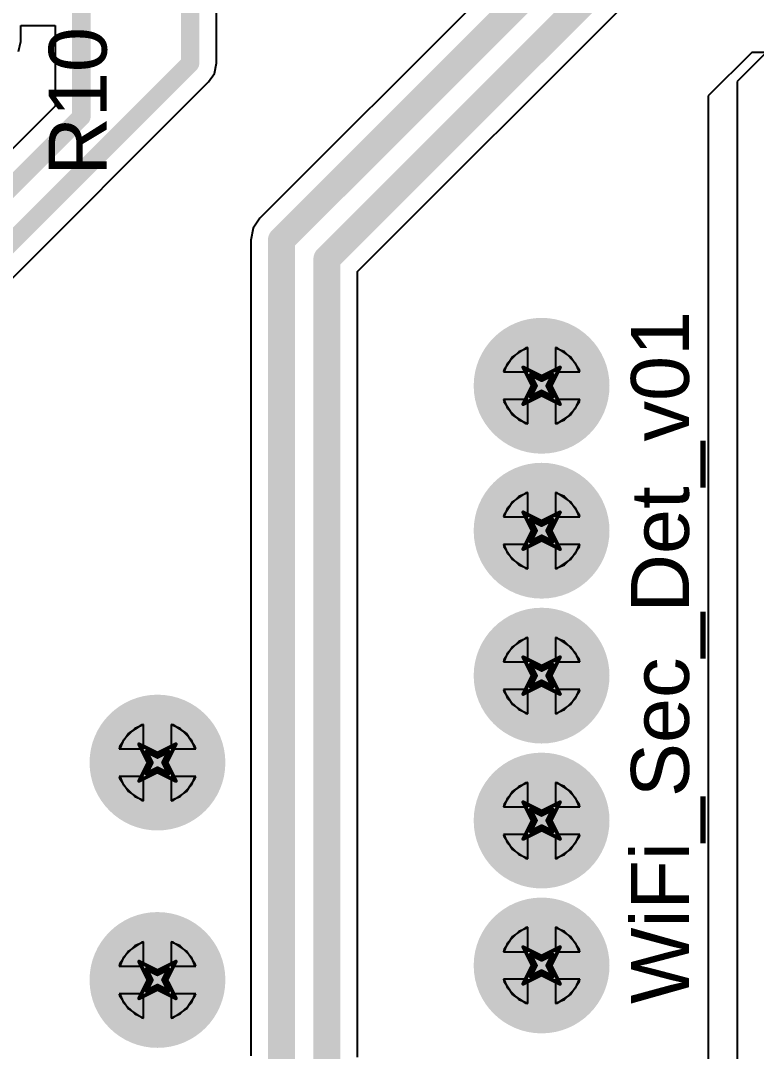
# Model space of a CAD drawing. Header units: millimetres. Extents: x -0.2 to 11.1, y -5.4 to 4.7.
# Drawn here: x 1.914 to 2.314, y 0.54 to 1.1 of the extents above; entities that cross this region are included whole.
import ezdxf

# ---------------------------------------------------------------- set-up
doc = ezdxf.new("R2010")
doc.units = ezdxf.units.MM
doc.header["$MEASUREMENT"] = 0
for name, color, linetype in [('BottomLayer', 5, 'Continuous'), ('DrillDrawing', 1, 'Continuous'), ('InternalPlane1', 76, 'Continuous'), ('InternalPlane2', 16, 'Continuous'), ('TopLayer', 1, 'Continuous'), ('TopOverlay', 2, 'Continuous'), ('ViaHoleLayer', 16, 'Continuous')]:
    doc.layers.add(name, color=color, linetype=linetype)
doc.styles.add('Arial', font='arial.ttf', dxfattribs={"height": 0.2})

msp = doc.modelspace()

# ---------------------------------------------------------------- hatches: boundary and pattern name
at = {"layer": 'BottomLayer'}
h = msp.add_hatch(color=5, dxfattribs=at)
edge = h.paths.add_edge_path()
edge.add_arc((2.19685, 0.90157), 0.01181, 0, 360)
h = msp.add_hatch(color=5, dxfattribs=at)
edge = h.paths.add_edge_path()
edge.add_arc((2.19685, 0.82283), 0.01181, 0, 360)
h = msp.add_hatch(color=5, dxfattribs=at)
edge = h.paths.add_edge_path()
edge.add_arc((2.19685, 0.74409), 0.01181, 0, 360)
h = msp.add_hatch(color=5, dxfattribs=at)
edge = h.paths.add_edge_path()
edge.add_arc((1.98819, 0.69685), 0.01181, 0, 360)
h = msp.add_hatch(color=5, dxfattribs=at)
edge = h.paths.add_edge_path()
edge.add_arc((2.19685, 0.66535), 0.01181, 0, 360)
h = msp.add_hatch(color=5, dxfattribs=at)
edge = h.paths.add_edge_path()
edge.add_arc((2.19685, 0.58661), 0.01181, 0, 360)
h = msp.add_hatch(color=5, dxfattribs=at)
edge = h.paths.add_edge_path()
edge.add_arc((1.98819, 0.57874), 0.01181, 0, 360)
at = {"layer": 'InternalPlane2'}
h = msp.add_hatch(color=16, dxfattribs=at)
edge = h.paths.add_edge_path()
edge.add_arc((2.19685, 0.90157), 0.03689, 0, 360)
h = msp.add_hatch(color=16, dxfattribs=at)
edge = h.paths.add_edge_path()
edge.add_arc((2.19685, 0.82283), 0.03689, 0, 360)
h = msp.add_hatch(color=16, dxfattribs=at)
edge = h.paths.add_edge_path()
edge.add_arc((2.19685, 0.74409), 0.03689, 0, 360)
h = msp.add_hatch(color=16, dxfattribs=at)
edge = h.paths.add_edge_path()
edge.add_arc((1.98819, 0.69685), 0.03689, 0, 360)
h = msp.add_hatch(color=16, dxfattribs=at)
edge = h.paths.add_edge_path()
edge.add_arc((2.19685, 0.66535), 0.03689, 0, 360)
h = msp.add_hatch(color=16, dxfattribs=at)
edge = h.paths.add_edge_path()
edge.add_arc((2.19685, 0.58661), 0.03689, 0, 360)
h = msp.add_hatch(color=16, dxfattribs=at)
edge = h.paths.add_edge_path()
edge.add_arc((1.98819, 0.57874), 0.03689, 0, 360)
at = {"layer": 'TopLayer'}
h = msp.add_hatch(color=1, dxfattribs=at)
edge = h.paths.add_edge_path()
edge.add_arc((2.19685, 0.90157), 0.01181, 0, 360)
h = msp.add_hatch(color=1, dxfattribs=at)
edge = h.paths.add_edge_path()
edge.add_arc((2.19685, 0.82283), 0.01181, 0, 360)
h = msp.add_hatch(color=1, dxfattribs=at)
edge = h.paths.add_edge_path()
edge.add_arc((2.19685, 0.74409), 0.01181, 0, 360)
h = msp.add_hatch(color=1, dxfattribs=at)
edge = h.paths.add_edge_path()
edge.add_arc((1.98819, 0.69685), 0.01181, 0, 360)
h = msp.add_hatch(color=1, dxfattribs=at)
edge = h.paths.add_edge_path()
edge.add_arc((2.19685, 0.66535), 0.01181, 0, 360)
h = msp.add_hatch(color=1, dxfattribs=at)
edge = h.paths.add_edge_path()
edge.add_arc((2.19685, 0.58661), 0.01181, 0, 360)
h = msp.add_hatch(color=1, dxfattribs=at)
edge = h.paths.add_edge_path()
edge.add_arc((1.98819, 0.57874), 0.01181, 0, 360)
at = {"layer": 'ViaHoleLayer'}
h = msp.add_hatch(color=16, dxfattribs=at)
edge = h.paths.add_edge_path()
edge.add_arc((2.19685, 0.90157), 0.00689, 0, 360)
h = msp.add_hatch(color=16, dxfattribs=at)
edge = h.paths.add_edge_path()
edge.add_arc((2.19685, 0.82283), 0.00689, 0, 360)
h = msp.add_hatch(color=16, dxfattribs=at)
edge = h.paths.add_edge_path()
edge.add_arc((2.19685, 0.74409), 0.00689, 0, 360)
h = msp.add_hatch(color=16, dxfattribs=at)
edge = h.paths.add_edge_path()
edge.add_arc((1.98819, 0.69685), 0.00689, 0, 360)
h = msp.add_hatch(color=16, dxfattribs=at)
edge = h.paths.add_edge_path()
edge.add_arc((2.19685, 0.66535), 0.00689, 0, 360)
h = msp.add_hatch(color=16, dxfattribs=at)
edge = h.paths.add_edge_path()
edge.add_arc((2.19685, 0.58661), 0.00689, 0, 360)
h = msp.add_hatch(color=16, dxfattribs=at)
edge = h.paths.add_edge_path()
edge.add_arc((1.98819, 0.57874), 0.00689, 0, 360)

# ---------------------------------------------------------------- linework, layer by layer
at = {"layer": 'BottomLayer'}
for p, q in [((2.32283, 1.08661), (2.30315, 1.06693)), ((2.30315, 1.06693), (2.30315, 0.08661)), ((2.18834, 0.92212), (2.18113, 0.9173)), ((2.18935, 0.92232), (2.18834, 0.92212)), ((2.18935, 0.90907), (2.18935, 0.92232)), ((2.20536, 0.92212), (2.20435, 0.92232)), ((2.20435, 0.92232), (2.20435, 0.90907)), ((2.21258, 0.9173), (2.20536, 0.92212)), ((2.18113, 0.9173), (2.1763, 0.91009)), ((2.2174, 0.91009), (2.21258, 0.9173)), ((2.1763, 0.91009), (2.1761, 0.90907)), ((2.1761, 0.90907), (2.18935, 0.90907)), ((2.20435, 0.90907), (2.2176, 0.90907)), ((2.2176, 0.90907), (2.2174, 0.91009)), ((2.18935, 0.89407), (2.1761, 0.89407)), ((2.1761, 0.89407), (2.1763, 0.89306)), ((2.1763, 0.89306), (2.18113, 0.88585)), ((2.18935, 0.88083), (2.18935, 0.89407)), ((2.2176, 0.89407), (2.20435, 0.89407)), ((2.20435, 0.89407), (2.20435, 0.88083)), ((2.21258, 0.88585), (2.2174, 0.89306)), ((2.2174, 0.89306), (2.2176, 0.89407)), ((2.18113, 0.88585), (2.18834, 0.88103)), ((2.20536, 0.88103), (2.21258, 0.88585)), ((2.18834, 0.88103), (2.18935, 0.88083)), ((2.20435, 0.88083), (2.20536, 0.88103)), ((2.18834, 0.84338), (2.18113, 0.83856)), ((2.18935, 0.84358), (2.18834, 0.84338)), ((2.18935, 0.83033), (2.18935, 0.84358)), ((2.20536, 0.84338), (2.20435, 0.84358)), ((2.20435, 0.84358), (2.20435, 0.83033)), ((2.21258, 0.83856), (2.20536, 0.84338)), ((2.18113, 0.83856), (2.1763, 0.83134)), ((2.2174, 0.83134), (2.21258, 0.83856)), ((2.1763, 0.83134), (2.1761, 0.83033)), ((2.1761, 0.83033), (2.18935, 0.83033)), ((2.20435, 0.83033), (2.2176, 0.83033)), ((2.2176, 0.83033), (2.2174, 0.83134)), ((2.18935, 0.81533), (2.1761, 0.81533)), ((2.1761, 0.81533), (2.1763, 0.81432)), ((2.1763, 0.81432), (2.18113, 0.80711)), ((2.18935, 0.80209), (2.18935, 0.81533)), ((2.2176, 0.81533), (2.20435, 0.81533)), ((2.20435, 0.81533), (2.20435, 0.80209)), ((2.21258, 0.80711), (2.2174, 0.81432)), ((2.2174, 0.81432), (2.2176, 0.81533)), ((2.18113, 0.80711), (2.18834, 0.80229)), ((2.20536, 0.80229), (2.21258, 0.80711)), ((2.18834, 0.80229), (2.18935, 0.80209)), ((2.20435, 0.80209), (2.20536, 0.80229)), ((2.18834, 0.76464), (2.18113, 0.75982)), ((2.18935, 0.76484), (2.18834, 0.76464)), ((2.18935, 0.75159), (2.18935, 0.76484)), ((2.20536, 0.76464), (2.20435, 0.76484)), ((2.20435, 0.76484), (2.20435, 0.75159)), ((2.21258, 0.75982), (2.20536, 0.76464)), ((2.18113, 0.75982), (2.1763, 0.7526)), ((2.2174, 0.7526), (2.21258, 0.75982)), ((2.1763, 0.7526), (2.1761, 0.75159)), ((2.1761, 0.75159), (2.18935, 0.75159)), ((2.20435, 0.75159), (2.2176, 0.75159)), ((2.2176, 0.75159), (2.2174, 0.7526)), ((2.18935, 0.73659), (2.1761, 0.73659)), ((2.1761, 0.73659), (2.1763, 0.73558)), ((2.1763, 0.73558), (2.18113, 0.72837)), ((2.18935, 0.72335), (2.18935, 0.73659)), ((2.2176, 0.73659), (2.20435, 0.73659)), ((2.20435, 0.73659), (2.20435, 0.72335)), ((2.21258, 0.72837), (2.2174, 0.73558)), ((2.2174, 0.73558), (2.2176, 0.73659)), ((2.18113, 0.72837), (2.18834, 0.72355)), ((2.20536, 0.72355), (2.21258, 0.72837)), ((2.18834, 0.72355), (2.18935, 0.72335)), ((2.20435, 0.72335), (2.20536, 0.72355)), ((1.97968, 0.7174), (1.97246, 0.71258)), ((1.98069, 0.7176), (1.97968, 0.7174)), ((1.98069, 0.70435), (1.98069, 0.7176)), ((1.9967, 0.7174), (1.99569, 0.7176)), ((1.99569, 0.7176), (1.99569, 0.70435)), ((2.00391, 0.71258), (1.9967, 0.7174)), ((1.97246, 0.71258), (1.96764, 0.70536)), ((2.00873, 0.70536), (2.00391, 0.71258)), ((1.96764, 0.70536), (1.96744, 0.70435)), ((1.96744, 0.70435), (1.98069, 0.70435)), ((1.99569, 0.70435), (2.00894, 0.70435)), ((2.00894, 0.70435), (2.00873, 0.70536)), ((1.98069, 0.68935), (1.96744, 0.68935)), ((1.96744, 0.68935), (1.96764, 0.68834)), ((1.98069, 0.6761), (1.98069, 0.68935)), ((2.00894, 0.68935), (1.99569, 0.68935)), ((1.99569, 0.68935), (1.99569, 0.6761)), ((2.00873, 0.68834), (2.00894, 0.68935)), ((1.96764, 0.68834), (1.97246, 0.68113)), ((2.00391, 0.68113), (2.00873, 0.68834)), ((2.18834, 0.6859), (2.18113, 0.68108)), ((2.18935, 0.6861), (2.18834, 0.6859)), ((2.18935, 0.67285), (2.18935, 0.6861)), ((2.20536, 0.6859), (2.20435, 0.6861)), ((2.20435, 0.6861), (2.20435, 0.67285)), ((2.21258, 0.68108), (2.20536, 0.6859)), ((1.97246, 0.68113), (1.97968, 0.6763)), ((1.9967, 0.6763), (2.00391, 0.68113)), ((2.18113, 0.68108), (2.1763, 0.67386)), ((2.2174, 0.67386), (2.21258, 0.68108)), ((1.97968, 0.6763), (1.98069, 0.6761)), ((1.99569, 0.6761), (1.9967, 0.6763)), ((2.1763, 0.67386), (2.1761, 0.67285)), ((2.1761, 0.67285), (2.18935, 0.67285)), ((2.20435, 0.67285), (2.2176, 0.67285)), ((2.2176, 0.67285), (2.2174, 0.67386)), ((2.18935, 0.65785), (2.1761, 0.65785)), ((2.1761, 0.65785), (2.1763, 0.65684)), ((2.1763, 0.65684), (2.18113, 0.64963)), ((2.18935, 0.64461), (2.18935, 0.65785)), ((2.2176, 0.65785), (2.20435, 0.65785)), ((2.20435, 0.65785), (2.20435, 0.64461)), ((2.21258, 0.64963), (2.2174, 0.65684)), ((2.2174, 0.65684), (2.2176, 0.65785)), ((2.18113, 0.64963), (2.18834, 0.64481)), ((2.18834, 0.64481), (2.18935, 0.64461)), ((2.20435, 0.64461), (2.20536, 0.64481)), ((2.20536, 0.64481), (2.21258, 0.64963)), ((2.18834, 0.60716), (2.18113, 0.60234)), ((2.18935, 0.60736), (2.18834, 0.60716)), ((2.18935, 0.59411), (2.18935, 0.60736)), ((2.20536, 0.60716), (2.20435, 0.60736)), ((2.20435, 0.60736), (2.20435, 0.59411)), ((2.21258, 0.60234), (2.20536, 0.60716)), ((1.97968, 0.59929), (1.97246, 0.59447)), ((1.98069, 0.59949), (1.97968, 0.59929)), ((1.98069, 0.58624), (1.98069, 0.59949)), ((1.9967, 0.59929), (1.99569, 0.59949)), ((1.99569, 0.59949), (1.99569, 0.58624)), ((2.00391, 0.59447), (1.9967, 0.59929)), ((2.18113, 0.60234), (2.1763, 0.59512)), ((2.2174, 0.59512), (2.21258, 0.60234)), ((1.97246, 0.59447), (1.96764, 0.58725)), ((2.00873, 0.58725), (2.00391, 0.59447)), ((2.1763, 0.59512), (2.1761, 0.59411)), ((2.1761, 0.59411), (2.18935, 0.59411)), ((2.20435, 0.59411), (2.2176, 0.59411)), ((2.2176, 0.59411), (2.2174, 0.59512)), ((1.96764, 0.58725), (1.96744, 0.58624)), ((1.96744, 0.58624), (1.98069, 0.58624)), ((1.99569, 0.58624), (2.00894, 0.58624)), ((2.00894, 0.58624), (2.00873, 0.58725)), ((2.18935, 0.57911), (2.1761, 0.57911)), ((2.1761, 0.57911), (2.1763, 0.5781)), ((2.1763, 0.5781), (2.18113, 0.57089)), ((2.18935, 0.56587), (2.18935, 0.57911)), ((2.2176, 0.57911), (2.20435, 0.57911)), ((2.20435, 0.57911), (2.20435, 0.56587)), ((2.21258, 0.57089), (2.2174, 0.5781)), ((2.2174, 0.5781), (2.2176, 0.57911)), ((1.98069, 0.57124), (1.96744, 0.57124)), ((1.96744, 0.57124), (1.96764, 0.57023)), ((1.98069, 0.55799), (1.98069, 0.57124)), ((2.00894, 0.57124), (1.99569, 0.57124)), ((1.99569, 0.57124), (1.99569, 0.55799)), ((2.00873, 0.57023), (2.00894, 0.57124)), ((1.96764, 0.57023), (1.97246, 0.56302)), ((2.00391, 0.56302), (2.00873, 0.57023)), ((2.18113, 0.57089), (2.18834, 0.56607)), ((2.18834, 0.56607), (2.18935, 0.56587)), ((2.20435, 0.56587), (2.20536, 0.56607)), ((2.20536, 0.56607), (2.21258, 0.57089)), ((1.97246, 0.56302), (1.97968, 0.55819)), ((1.9967, 0.55819), (2.00391, 0.56302)), ((1.97968, 0.55819), (1.98069, 0.55799)), ((1.99569, 0.55799), (1.9967, 0.55819))]:
    msp.add_line(p, q, dxfattribs=at)
at = {"layer": 'DrillDrawing', "const_width": 0.002}
for points in [[(2.18685, 0.91157), (2.19685, 0.90657)], [(2.18685, 0.91157), (2.19185, 0.90157)], [(2.19085, 0.90757), (2.19685, 0.90457)], [(2.19085, 0.90757), (2.19385, 0.90157)], [(2.19685, 0.90657), (2.20685, 0.91157)], [(2.19685, 0.90457), (2.20285, 0.90757)], [(2.19985, 0.90157), (2.20285, 0.90757)], [(2.20185, 0.90157), (2.20685, 0.91157)], [(2.18685, 0.89157), (2.19185, 0.90157)], [(2.19085, 0.89557), (2.19385, 0.90157)], [(2.19985, 0.90157), (2.20285, 0.89557)], [(2.20185, 0.90157), (2.20685, 0.89157)], [(2.18685, 0.89157), (2.19685, 0.89657)], [(2.19085, 0.89557), (2.19685, 0.89857)], [(2.19685, 0.89857), (2.20285, 0.89557)], [(2.19685, 0.89657), (2.20685, 0.89157)], [(2.18685, 0.83283), (2.19685, 0.82783)], [(2.18685, 0.83283), (2.19185, 0.82283)], [(2.19085, 0.82883), (2.19685, 0.82583)], [(2.19085, 0.82883), (2.19385, 0.82283)], [(2.19685, 0.82783), (2.20685, 0.83283)], [(2.19685, 0.82583), (2.20285, 0.82883)], [(2.19985, 0.82283), (2.20285, 0.82883)], [(2.20185, 0.82283), (2.20685, 0.83283)], [(2.18685, 0.81283), (2.19185, 0.82283)], [(2.19085, 0.81683), (2.19385, 0.82283)], [(2.19985, 0.82283), (2.20285, 0.81683)], [(2.20185, 0.82283), (2.20685, 0.81283)], [(2.18685, 0.81283), (2.19685, 0.81783)], [(2.19085, 0.81683), (2.19685, 0.81983)], [(2.19685, 0.81983), (2.20285, 0.81683)], [(2.19685, 0.81783), (2.20685, 0.81283)], [(2.18685, 0.75409), (2.19685, 0.74909)], [(2.18685, 0.75409), (2.19185, 0.74409)], [(2.19085, 0.75009), (2.19685, 0.74709)], [(2.19085, 0.75009), (2.19385, 0.74409)], [(2.19685, 0.74909), (2.20685, 0.75409)], [(2.19685, 0.74709), (2.20285, 0.75009)], [(2.19985, 0.74409), (2.20285, 0.75009)], [(2.20185, 0.74409), (2.20685, 0.75409)], [(2.18685, 0.73409), (2.19185, 0.74409)], [(2.19085, 0.73809), (2.19385, 0.74409)], [(2.19985, 0.74409), (2.20285, 0.73809)], [(2.20185, 0.74409), (2.20685, 0.73409)], [(2.18685, 0.73409), (2.19685, 0.73909)], [(2.19085, 0.73809), (2.19685, 0.74109)], [(2.19685, 0.74109), (2.20285, 0.73809)], [(2.19685, 0.73909), (2.20685, 0.73409)], [(1.97819, 0.70685), (1.98819, 0.70185)], [(1.97819, 0.70685), (1.98319, 0.69685)], [(1.98819, 0.70185), (1.99819, 0.70685)], [(1.99319, 0.69685), (1.99819, 0.70685)], [(1.98219, 0.70285), (1.98819, 0.69985)], [(1.98219, 0.70285), (1.98519, 0.69685)], [(1.98819, 0.69985), (1.99419, 0.70285)], [(1.99119, 0.69685), (1.99419, 0.70285)], [(1.97819, 0.68685), (1.98319, 0.69685)], [(1.98219, 0.69085), (1.98519, 0.69685)], [(1.98219, 0.69085), (1.98819, 0.69385)], [(1.98819, 0.69385), (1.99419, 0.69085)], [(1.99119, 0.69685), (1.99419, 0.69085)], [(1.99319, 0.69685), (1.99819, 0.68685)], [(1.97819, 0.68685), (1.98819, 0.69185)], [(1.98819, 0.69185), (1.99819, 0.68685)], [(2.18685, 0.67535), (2.19685, 0.67035)], [(2.18685, 0.67535), (2.19185, 0.66535)], [(2.19085, 0.67135), (2.19685, 0.66835)], [(2.19085, 0.67135), (2.19385, 0.66535)], [(2.19685, 0.67035), (2.20685, 0.67535)], [(2.19685, 0.66835), (2.20285, 0.67135)], [(2.19985, 0.66535), (2.20285, 0.67135)], [(2.20185, 0.66535), (2.20685, 0.67535)], [(2.18685, 0.65535), (2.19185, 0.66535)], [(2.18685, 0.65535), (2.19685, 0.66035)], [(2.19085, 0.65935), (2.19385, 0.66535)], [(2.19085, 0.65935), (2.19685, 0.66235)], [(2.19685, 0.66235), (2.20285, 0.65935)], [(2.19685, 0.66035), (2.20685, 0.65535)], [(2.19985, 0.66535), (2.20285, 0.65935)], [(2.20185, 0.66535), (2.20685, 0.65535)], [(2.18685, 0.59661), (2.19685, 0.59161)], [(2.18685, 0.59661), (2.19185, 0.58661)], [(2.19685, 0.59161), (2.20685, 0.59661)], [(2.20185, 0.58661), (2.20685, 0.59661)], [(1.97819, 0.58874), (1.98819, 0.58374)], [(1.97819, 0.58874), (1.98319, 0.57874)], [(1.98819, 0.58374), (1.99819, 0.58874)], [(1.99319, 0.57874), (1.99819, 0.58874)], [(2.19085, 0.59261), (2.19685, 0.58961)], [(2.19085, 0.59261), (2.19385, 0.58661)], [(2.19685, 0.58961), (2.20285, 0.59261)], [(2.19985, 0.58661), (2.20285, 0.59261)], [(1.98219, 0.58474), (1.98819, 0.58174)], [(1.98219, 0.58474), (1.98519, 0.57874)], [(1.98819, 0.58174), (1.99419, 0.58474)], [(1.99119, 0.57874), (1.99419, 0.58474)], [(2.18685, 0.57661), (2.19185, 0.58661)], [(2.18685, 0.57661), (2.19685, 0.58161)], [(2.19085, 0.58061), (2.19385, 0.58661)], [(2.19085, 0.58061), (2.19685, 0.58361)], [(2.19685, 0.58361), (2.20285, 0.58061)], [(2.19685, 0.58161), (2.20685, 0.57661)], [(2.19985, 0.58661), (2.20285, 0.58061)], [(2.20185, 0.58661), (2.20685, 0.57661)], [(1.97819, 0.56874), (1.98319, 0.57874)], [(1.98219, 0.57274), (1.98519, 0.57874)], [(1.99119, 0.57874), (1.99419, 0.57274)], [(1.99319, 0.57874), (1.99819, 0.56874)], [(1.97819, 0.56874), (1.98819, 0.57374)], [(1.98219, 0.57274), (1.98819, 0.57574)], [(1.98819, 0.57574), (1.99419, 0.57274)], [(1.98819, 0.57374), (1.99819, 0.56874)]]:
    msp.add_lwpolyline(points, dxfattribs=at)
at = {"layer": 'DrillDrawing', "const_width": 0.001}
for points in [[(2.18635, 0.91157, 1), (2.18735, 0.91157, 1)], [(2.18635, 0.91157, 1), (2.18735, 0.91157, 1)], [(2.19035, 0.90757, 1), (2.19135, 0.90757, 1)], [(2.19035, 0.90757, 1), (2.19135, 0.90757, 1)], [(2.19635, 0.90657, 1), (2.19735, 0.90657, 1)], [(2.19635, 0.90657, 1), (2.19735, 0.90657, 1)], [(2.20235, 0.90757, 1), (2.20335, 0.90757, 1)], [(2.20235, 0.90757, 1), (2.20335, 0.90757, 1)], [(2.20635, 0.91157, 1), (2.20735, 0.91157, 1)], [(2.20635, 0.91157, 1), (2.20735, 0.91157, 1)], [(2.19135, 0.90157, 1), (2.19235, 0.90157, 1)], [(2.19135, 0.90157, 1), (2.19235, 0.90157, 1)], [(2.19335, 0.90157, 1), (2.19435, 0.90157, 1)], [(2.19335, 0.90157, 1), (2.19435, 0.90157, 1)], [(2.19635, 0.90457, 1), (2.19735, 0.90457, 1)], [(2.19635, 0.90457, 1), (2.19735, 0.90457, 1)], [(2.19935, 0.90157, 1), (2.20035, 0.90157, 1)], [(2.19935, 0.90157, 1), (2.20035, 0.90157, 1)], [(2.20135, 0.90157, 1), (2.20235, 0.90157, 1)], [(2.20135, 0.90157, 1), (2.20235, 0.90157, 1)], [(2.19035, 0.89557, 1), (2.19135, 0.89557, 1)], [(2.19035, 0.89557, 1), (2.19135, 0.89557, 1)], [(2.19635, 0.89857, 1), (2.19735, 0.89857, 1)], [(2.19635, 0.89857, 1), (2.19735, 0.89857, 1)], [(2.19635, 0.89657, 1), (2.19735, 0.89657, 1)], [(2.19635, 0.89657, 1), (2.19735, 0.89657, 1)], [(2.20235, 0.89557, 1), (2.20335, 0.89557, 1)], [(2.20235, 0.89557, 1), (2.20335, 0.89557, 1)], [(2.18635, 0.89157, 1), (2.18735, 0.89157, 1)], [(2.18635, 0.89157, 1), (2.18735, 0.89157, 1)], [(2.20635, 0.89157, 1), (2.20735, 0.89157, 1)], [(2.20635, 0.89157, 1), (2.20735, 0.89157, 1)], [(2.18635, 0.83283, 1), (2.18735, 0.83283, 1)], [(2.18635, 0.83283, 1), (2.18735, 0.83283, 1)], [(2.19035, 0.82883, 1), (2.19135, 0.82883, 1)], [(2.19035, 0.82883, 1), (2.19135, 0.82883, 1)], [(2.20235, 0.82883, 1), (2.20335, 0.82883, 1)], [(2.20235, 0.82883, 1), (2.20335, 0.82883, 1)], [(2.20635, 0.83283, 1), (2.20735, 0.83283, 1)], [(2.20635, 0.83283, 1), (2.20735, 0.83283, 1)], [(2.19135, 0.82283, 1), (2.19235, 0.82283, 1)], [(2.19135, 0.82283, 1), (2.19235, 0.82283, 1)], [(2.19335, 0.82283, 1), (2.19435, 0.82283, 1)], [(2.19335, 0.82283, 1), (2.19435, 0.82283, 1)], [(2.19635, 0.82783, 1), (2.19735, 0.82783, 1)], [(2.19635, 0.82783, 1), (2.19735, 0.82783, 1)], [(2.19635, 0.82583, 1), (2.19735, 0.82583, 1)], [(2.19635, 0.82583, 1), (2.19735, 0.82583, 1)], [(2.19935, 0.82283, 1), (2.20035, 0.82283, 1)], [(2.19935, 0.82283, 1), (2.20035, 0.82283, 1)], [(2.20135, 0.82283, 1), (2.20235, 0.82283, 1)], [(2.20135, 0.82283, 1), (2.20235, 0.82283, 1)], [(2.19035, 0.81683, 1), (2.19135, 0.81683, 1)], [(2.19035, 0.81683, 1), (2.19135, 0.81683, 1)], [(2.19635, 0.81983, 1), (2.19735, 0.81983, 1)], [(2.19635, 0.81983, 1), (2.19735, 0.81983, 1)], [(2.19635, 0.81783, 1), (2.19735, 0.81783, 1)], [(2.19635, 0.81783, 1), (2.19735, 0.81783, 1)], [(2.20235, 0.81683, 1), (2.20335, 0.81683, 1)], [(2.20235, 0.81683, 1), (2.20335, 0.81683, 1)], [(2.18635, 0.81283, 1), (2.18735, 0.81283, 1)], [(2.18635, 0.81283, 1), (2.18735, 0.81283, 1)], [(2.20635, 0.81283, 1), (2.20735, 0.81283, 1)], [(2.20635, 0.81283, 1), (2.20735, 0.81283, 1)], [(2.18635, 0.75409, 1), (2.18735, 0.75409, 1)], [(2.18635, 0.75409, 1), (2.18735, 0.75409, 1)], [(2.19035, 0.75009, 1), (2.19135, 0.75009, 1)], [(2.19035, 0.75009, 1), (2.19135, 0.75009, 1)], [(2.20235, 0.75009, 1), (2.20335, 0.75009, 1)], [(2.20235, 0.75009, 1), (2.20335, 0.75009, 1)], [(2.20635, 0.75409, 1), (2.20735, 0.75409, 1)], [(2.20635, 0.75409, 1), (2.20735, 0.75409, 1)], [(2.19135, 0.74409, 1), (2.19235, 0.74409, 1)], [(2.19135, 0.74409, 1), (2.19235, 0.74409, 1)], [(2.19335, 0.74409, 1), (2.19435, 0.74409, 1)], [(2.19335, 0.74409, 1), (2.19435, 0.74409, 1)], [(2.19635, 0.74909, 1), (2.19735, 0.74909, 1)], [(2.19635, 0.74909, 1), (2.19735, 0.74909, 1)], [(2.19635, 0.74709, 1), (2.19735, 0.74709, 1)], [(2.19635, 0.74709, 1), (2.19735, 0.74709, 1)], [(2.19935, 0.74409, 1), (2.20035, 0.74409, 1)], [(2.19935, 0.74409, 1), (2.20035, 0.74409, 1)], [(2.20135, 0.74409, 1), (2.20235, 0.74409, 1)], [(2.20135, 0.74409, 1), (2.20235, 0.74409, 1)], [(2.19635, 0.74109, 1), (2.19735, 0.74109, 1)], [(2.19635, 0.74109, 1), (2.19735, 0.74109, 1)], [(2.19635, 0.73909, 1), (2.19735, 0.73909, 1)], [(2.19635, 0.73909, 1), (2.19735, 0.73909, 1)], [(2.18635, 0.73409, 1), (2.18735, 0.73409, 1)], [(2.18635, 0.73409, 1), (2.18735, 0.73409, 1)], [(2.19035, 0.73809, 1), (2.19135, 0.73809, 1)], [(2.19035, 0.73809, 1), (2.19135, 0.73809, 1)], [(2.20235, 0.73809, 1), (2.20335, 0.73809, 1)], [(2.20235, 0.73809, 1), (2.20335, 0.73809, 1)], [(2.20635, 0.73409, 1), (2.20735, 0.73409, 1)], [(2.20635, 0.73409, 1), (2.20735, 0.73409, 1)], [(1.97769, 0.70685, 1), (1.97869, 0.70685, 1)], [(1.97769, 0.70685, 1), (1.97869, 0.70685, 1)], [(1.99769, 0.70685, 1), (1.99869, 0.70685, 1)], [(1.99769, 0.70685, 1), (1.99869, 0.70685, 1)], [(1.98169, 0.70285, 1), (1.98269, 0.70285, 1)], [(1.98169, 0.70285, 1), (1.98269, 0.70285, 1)], [(1.98769, 0.70185, 1), (1.98869, 0.70185, 1)], [(1.98769, 0.70185, 1), (1.98869, 0.70185, 1)], [(1.98769, 0.69985, 1), (1.98869, 0.69985, 1)], [(1.98769, 0.69985, 1), (1.98869, 0.69985, 1)], [(1.99369, 0.70285, 1), (1.99469, 0.70285, 1)], [(1.99369, 0.70285, 1), (1.99469, 0.70285, 1)], [(1.98269, 0.69685, 1), (1.98369, 0.69685, 1)], [(1.98269, 0.69685, 1), (1.98369, 0.69685, 1)], [(1.98469, 0.69685, 1), (1.98569, 0.69685, 1)], [(1.98469, 0.69685, 1), (1.98569, 0.69685, 1)], [(1.98769, 0.69385, 1), (1.98869, 0.69385, 1)], [(1.98769, 0.69385, 1), (1.98869, 0.69385, 1)], [(1.99069, 0.69685, 1), (1.99169, 0.69685, 1)], [(1.99069, 0.69685, 1), (1.99169, 0.69685, 1)], [(1.99269, 0.69685, 1), (1.99369, 0.69685, 1)], [(1.99269, 0.69685, 1), (1.99369, 0.69685, 1)], [(1.98169, 0.69085, 1), (1.98269, 0.69085, 1)], [(1.98169, 0.69085, 1), (1.98269, 0.69085, 1)], [(1.98769, 0.69185, 1), (1.98869, 0.69185, 1)], [(1.98769, 0.69185, 1), (1.98869, 0.69185, 1)], [(1.99369, 0.69085, 1), (1.99469, 0.69085, 1)], [(1.99369, 0.69085, 1), (1.99469, 0.69085, 1)], [(1.97769, 0.68685, 1), (1.97869, 0.68685, 1)], [(1.97769, 0.68685, 1), (1.97869, 0.68685, 1)], [(1.99769, 0.68685, 1), (1.99869, 0.68685, 1)], [(1.99769, 0.68685, 1), (1.99869, 0.68685, 1)], [(2.18635, 0.67535, 1), (2.18735, 0.67535, 1)], [(2.18635, 0.67535, 1), (2.18735, 0.67535, 1)], [(2.19035, 0.67135, 1), (2.19135, 0.67135, 1)], [(2.19035, 0.67135, 1), (2.19135, 0.67135, 1)], [(2.20235, 0.67135, 1), (2.20335, 0.67135, 1)], [(2.20235, 0.67135, 1), (2.20335, 0.67135, 1)], [(2.20635, 0.67535, 1), (2.20735, 0.67535, 1)], [(2.20635, 0.67535, 1), (2.20735, 0.67535, 1)], [(2.19635, 0.67035, 1), (2.19735, 0.67035, 1)], [(2.19635, 0.67035, 1), (2.19735, 0.67035, 1)], [(2.19635, 0.66835, 1), (2.19735, 0.66835, 1)], [(2.19635, 0.66835, 1), (2.19735, 0.66835, 1)], [(2.19135, 0.66535, 1), (2.19235, 0.66535, 1)], [(2.19135, 0.66535, 1), (2.19235, 0.66535, 1)], [(2.19335, 0.66535, 1), (2.19435, 0.66535, 1)], [(2.19335, 0.66535, 1), (2.19435, 0.66535, 1)], [(2.19635, 0.66235, 1), (2.19735, 0.66235, 1)], [(2.19635, 0.66235, 1), (2.19735, 0.66235, 1)], [(2.19635, 0.66035, 1), (2.19735, 0.66035, 1)], [(2.19635, 0.66035, 1), (2.19735, 0.66035, 1)], [(2.19935, 0.66535, 1), (2.20035, 0.66535, 1)], [(2.19935, 0.66535, 1), (2.20035, 0.66535, 1)], [(2.20135, 0.66535, 1), (2.20235, 0.66535, 1)], [(2.20135, 0.66535, 1), (2.20235, 0.66535, 1)], [(2.18635, 0.65535, 1), (2.18735, 0.65535, 1)], [(2.18635, 0.65535, 1), (2.18735, 0.65535, 1)], [(2.19035, 0.65935, 1), (2.19135, 0.65935, 1)], [(2.19035, 0.65935, 1), (2.19135, 0.65935, 1)], [(2.20235, 0.65935, 1), (2.20335, 0.65935, 1)], [(2.20235, 0.65935, 1), (2.20335, 0.65935, 1)], [(2.20635, 0.65535, 1), (2.20735, 0.65535, 1)], [(2.20635, 0.65535, 1), (2.20735, 0.65535, 1)], [(2.18635, 0.59661, 1), (2.18735, 0.59661, 1)], [(2.18635, 0.59661, 1), (2.18735, 0.59661, 1)], [(2.20635, 0.59661, 1), (2.20735, 0.59661, 1)], [(2.20635, 0.59661, 1), (2.20735, 0.59661, 1)], [(1.97769, 0.58874, 1), (1.97869, 0.58874, 1)], [(1.97769, 0.58874, 1), (1.97869, 0.58874, 1)], [(1.99769, 0.58874, 1), (1.99869, 0.58874, 1)], [(1.99769, 0.58874, 1), (1.99869, 0.58874, 1)], [(2.19035, 0.59261, 1), (2.19135, 0.59261, 1)], [(2.19035, 0.59261, 1), (2.19135, 0.59261, 1)], [(2.19635, 0.59161, 1), (2.19735, 0.59161, 1)], [(2.19635, 0.59161, 1), (2.19735, 0.59161, 1)], [(2.19635, 0.58961, 1), (2.19735, 0.58961, 1)], [(2.19635, 0.58961, 1), (2.19735, 0.58961, 1)], [(2.20235, 0.59261, 1), (2.20335, 0.59261, 1)], [(2.20235, 0.59261, 1), (2.20335, 0.59261, 1)], [(1.98169, 0.58474, 1), (1.98269, 0.58474, 1)], [(1.98169, 0.58474, 1), (1.98269, 0.58474, 1)], [(1.98769, 0.58374, 1), (1.98869, 0.58374, 1)], [(1.98769, 0.58374, 1), (1.98869, 0.58374, 1)], [(1.98769, 0.58174, 1), (1.98869, 0.58174, 1)], [(1.98769, 0.58174, 1), (1.98869, 0.58174, 1)], [(1.99369, 0.58474, 1), (1.99469, 0.58474, 1)], [(1.99369, 0.58474, 1), (1.99469, 0.58474, 1)], [(2.19135, 0.58661, 1), (2.19235, 0.58661, 1)], [(2.19135, 0.58661, 1), (2.19235, 0.58661, 1)], [(2.19335, 0.58661, 1), (2.19435, 0.58661, 1)], [(2.19335, 0.58661, 1), (2.19435, 0.58661, 1)], [(2.19635, 0.58361, 1), (2.19735, 0.58361, 1)], [(2.19635, 0.58361, 1), (2.19735, 0.58361, 1)], [(2.19635, 0.58161, 1), (2.19735, 0.58161, 1)], [(2.19635, 0.58161, 1), (2.19735, 0.58161, 1)], [(2.19935, 0.58661, 1), (2.20035, 0.58661, 1)], [(2.19935, 0.58661, 1), (2.20035, 0.58661, 1)], [(2.20135, 0.58661, 1), (2.20235, 0.58661, 1)], [(2.20135, 0.58661, 1), (2.20235, 0.58661, 1)], [(1.98269, 0.57874, 1), (1.98369, 0.57874, 1)], [(1.98269, 0.57874, 1), (1.98369, 0.57874, 1)], [(1.98469, 0.57874, 1), (1.98569, 0.57874, 1)], [(1.98469, 0.57874, 1), (1.98569, 0.57874, 1)], [(1.99069, 0.57874, 1), (1.99169, 0.57874, 1)], [(1.99069, 0.57874, 1), (1.99169, 0.57874, 1)], [(1.99269, 0.57874, 1), (1.99369, 0.57874, 1)], [(1.99269, 0.57874, 1), (1.99369, 0.57874, 1)], [(2.18635, 0.57661, 1), (2.18735, 0.57661, 1)], [(2.18635, 0.57661, 1), (2.18735, 0.57661, 1)], [(2.19035, 0.58061, 1), (2.19135, 0.58061, 1)], [(2.19035, 0.58061, 1), (2.19135, 0.58061, 1)], [(2.20235, 0.58061, 1), (2.20335, 0.58061, 1)], [(2.20235, 0.58061, 1), (2.20335, 0.58061, 1)], [(2.20635, 0.57661, 1), (2.20735, 0.57661, 1)], [(2.20635, 0.57661, 1), (2.20735, 0.57661, 1)], [(1.98169, 0.57274, 1), (1.98269, 0.57274, 1)], [(1.98169, 0.57274, 1), (1.98269, 0.57274, 1)], [(1.98769, 0.57574, 1), (1.98869, 0.57574, 1)], [(1.98769, 0.57574, 1), (1.98869, 0.57574, 1)], [(1.98769, 0.57374, 1), (1.98869, 0.57374, 1)], [(1.98769, 0.57374, 1), (1.98869, 0.57374, 1)], [(1.99369, 0.57274, 1), (1.99469, 0.57274, 1)], [(1.99369, 0.57274, 1), (1.99469, 0.57274, 1)], [(1.97769, 0.56874, 1), (1.97869, 0.56874, 1)], [(1.97769, 0.56874, 1), (1.97869, 0.56874, 1)], [(1.99769, 0.56874, 1), (1.99869, 0.56874, 1)], [(1.99769, 0.56874, 1), (1.99869, 0.56874, 1)]]:
    msp.add_lwpolyline(points, format="xyb", close=True, dxfattribs=at)
at = {"layer": 'InternalPlane1', "const_width": 0.01}
for points in [[(2.18765, 0.92684, -0.176327), (2.20605, 0.92684)], [(2.17158, 0.89238, -0.176327), (2.17158, 0.91077)], [(2.22212, 0.91077, -0.176327), (2.22212, 0.89238)], [(2.20605, 0.87631, -0.176327), (2.18765, 0.87631)], [(2.18765, 0.8481, -0.176327), (2.20605, 0.8481)], [(2.17158, 0.81364, -0.176327), (2.17158, 0.83203)], [(2.22212, 0.83203, -0.176327), (2.22212, 0.81364)], [(2.20605, 0.79757, -0.176327), (2.18765, 0.79757)], [(2.18765, 0.76936, -0.176327), (2.20605, 0.76936)], [(2.17158, 0.7349, -0.176327), (2.17158, 0.75329)], [(2.22212, 0.75329, -0.176327), (2.22212, 0.7349)], [(1.97899, 0.72212, -0.176327), (1.99739, 0.72212)], [(2.20605, 0.71883, -0.176327), (2.18765, 0.71883)], [(1.96292, 0.68765, -0.176327), (1.96292, 0.70605)], [(2.01346, 0.70605, -0.176327), (2.01346, 0.68765)], [(2.18765, 0.69062, -0.176327), (2.20605, 0.69062)], [(2.17158, 0.65616, -0.176327), (2.17158, 0.67455)], [(2.22212, 0.67455, -0.176327), (2.22212, 0.65616)], [(1.99739, 0.67158, -0.176327), (1.97899, 0.67158)], [(2.20605, 0.64009, -0.176327), (2.18765, 0.64009)], [(2.18765, 0.61188, -0.176327), (2.20605, 0.61188)], [(1.97899, 0.60401, -0.176327), (1.99739, 0.60401)], [(2.17158, 0.57742, -0.176327), (2.17158, 0.59581)], [(2.22212, 0.59581, -0.176327), (2.22212, 0.57742)], [(1.96292, 0.56954, -0.176327), (1.96292, 0.58794)], [(2.01346, 0.58794, -0.176327), (2.01346, 0.56954)], [(2.20605, 0.56135, -0.176327), (2.18765, 0.56135)], [(1.99739, 0.55347, -0.176327), (1.97899, 0.55347)]]:
    msp.add_lwpolyline(points, format="xyb", dxfattribs=at)
at = {"layer": 'InternalPlane1', "const_width": 0.005}
for points in [[(2.18515, 0.92684, 1), (2.19015, 0.92684, 1)], [(2.20355, 0.92684, 1), (2.20855, 0.92684, 1)], [(2.16908, 0.91077, 1), (2.17408, 0.91077, 1)], [(2.21962, 0.91077, 1), (2.22462, 0.91077, 1)], [(2.16908, 0.89238, 1), (2.17408, 0.89238, 1)], [(2.21962, 0.89238, 1), (2.22462, 0.89238, 1)], [(2.18515, 0.87631, 1), (2.19015, 0.87631, 1)], [(2.20355, 0.87631, 1), (2.20855, 0.87631, 1)], [(2.18515, 0.8481, 1), (2.19015, 0.8481, 1)], [(2.20355, 0.8481, 1), (2.20855, 0.8481, 1)], [(2.16908, 0.83203, 1), (2.17408, 0.83203, 1)], [(2.21962, 0.83203, 1), (2.22462, 0.83203, 1)], [(2.16908, 0.81364, 1), (2.17408, 0.81364, 1)], [(2.21962, 0.81364, 1), (2.22462, 0.81364, 1)], [(2.18515, 0.79757, 1), (2.19015, 0.79757, 1)], [(2.20355, 0.79757, 1), (2.20855, 0.79757, 1)], [(2.18515, 0.76936, 1), (2.19015, 0.76936, 1)], [(2.20355, 0.76936, 1), (2.20855, 0.76936, 1)], [(2.16908, 0.75329, 1), (2.17408, 0.75329, 1)], [(2.21962, 0.75329, 1), (2.22462, 0.75329, 1)], [(2.16908, 0.7349, 1), (2.17408, 0.7349, 1)], [(2.21962, 0.7349, 1), (2.22462, 0.7349, 1)], [(1.97649, 0.72212, 1), (1.98149, 0.72212, 1)], [(1.99489, 0.72212, 1), (1.99989, 0.72212, 1)], [(2.18515, 0.71883, 1), (2.19015, 0.71883, 1)], [(2.20355, 0.71883, 1), (2.20855, 0.71883, 1)], [(1.96042, 0.70605, 1), (1.96542, 0.70605, 1)], [(2.01096, 0.70605, 1), (2.01596, 0.70605, 1)], [(2.18515, 0.69062, 1), (2.19015, 0.69062, 1)], [(2.20355, 0.69062, 1), (2.20855, 0.69062, 1)], [(1.96042, 0.68765, 1), (1.96542, 0.68765, 1)], [(2.01096, 0.68765, 1), (2.01596, 0.68765, 1)], [(2.16908, 0.67455, 1), (2.17408, 0.67455, 1)], [(2.21962, 0.67455, 1), (2.22462, 0.67455, 1)], [(1.97649, 0.67158, 1), (1.98149, 0.67158, 1)], [(1.99489, 0.67158, 1), (1.99989, 0.67158, 1)], [(2.16908, 0.65616, 1), (2.17408, 0.65616, 1)], [(2.21962, 0.65616, 1), (2.22462, 0.65616, 1)], [(2.18515, 0.64009, 1), (2.19015, 0.64009, 1)], [(2.20355, 0.64009, 1), (2.20855, 0.64009, 1)], [(2.18515, 0.61188, 1), (2.19015, 0.61188, 1)], [(2.20355, 0.61188, 1), (2.20855, 0.61188, 1)], [(1.97649, 0.60401, 1), (1.98149, 0.60401, 1)], [(1.99489, 0.60401, 1), (1.99989, 0.60401, 1)], [(2.16908, 0.59581, 1), (2.17408, 0.59581, 1)], [(2.21962, 0.59581, 1), (2.22462, 0.59581, 1)], [(1.96042, 0.58794, 1), (1.96542, 0.58794, 1)], [(2.01096, 0.58794, 1), (2.01596, 0.58794, 1)], [(2.16908, 0.57742, 1), (2.17408, 0.57742, 1)], [(2.21962, 0.57742, 1), (2.22462, 0.57742, 1)], [(1.96042, 0.56954, 1), (1.96542, 0.56954, 1)], [(2.01096, 0.56954, 1), (2.01596, 0.56954, 1)], [(2.18515, 0.56135, 1), (2.19015, 0.56135, 1)], [(2.20355, 0.56135, 1), (2.20855, 0.56135, 1)], [(1.97649, 0.55347, 1), (1.98149, 0.55347, 1)], [(1.99489, 0.55347, 1), (1.99989, 0.55347, 1)]]:
    msp.add_lwpolyline(points, format="xyb", close=True, dxfattribs=at)
at = {"layer": 'TopLayer'}
for p, q in [((2.09693, 0.96363), (2.42904, 1.29573)), ((2.27561, 1.22439), (2.04378, 0.99255)), ((2.02018, 1.07677), (2.02018, 1.19529)), ((1.91388, 1.08858), (1.91388, 1.0973)), ((1.91388, 1.0973), (1.92013, 1.0973)), ((1.92013, 1.0973), (1.92013, 1.0973)), ((1.92013, 1.0973), (1.93258, 1.0973)), ((1.93258, 1.0973), (1.93258, 1.05358)), ((1.91279, 1.08312), (1.91388, 1.08858)), ((1.91388, 1.08858), (1.91388, 1.08858)), ((2.31102, 1.08268), (2.2874, 1.05906)), ((2.54806, 1.08268), (2.31102, 1.08268)), ((2.01909, 1.07131), (2.02018, 1.07677)), ((2.02018, 1.07677), (2.02018, 1.07677)), ((2.016, 1.06668), (2.01909, 1.07131)), ((1.67545, 0.72613), (2.016, 1.06668)), ((2.016, 1.06668), (2.016, 1.06668)), ((2.2874, 1.05906), (2.2874, 0.51663)), ((1.93258, 1.05358), (1.64649, 0.76749)), ((2.04378, 0.99255), (2.04016, 0.98714)), ((2.04016, 0.98714), (2.0389, 0.98076)), ((2.0389, 0.98076), (2.0389, 0.53759)), ((2.09693, 0.53688), (2.09693, 0.96363)), ((2.1845, 0.92007), (2.17836, 0.91393)), ((2.18935, 0.92208), (2.1845, 0.92007)), ((2.18935, 0.90907), (2.18935, 0.92208)), ((2.20921, 0.92007), (2.20435, 0.92208)), ((2.20435, 0.92208), (2.20435, 0.90907)), ((2.21534, 0.91393), (2.20921, 0.92007)), ((2.17836, 0.91393), (2.17635, 0.90907)), ((2.21735, 0.90907), (2.21534, 0.91393)), ((2.17635, 0.90907), (2.18935, 0.90907)), ((2.20435, 0.90907), (2.21735, 0.90907)), ((2.18935, 0.89407), (2.17635, 0.89407)), ((2.17635, 0.89407), (2.17836, 0.88922)), ((2.18935, 0.88107), (2.18935, 0.89407)), ((2.21735, 0.89407), (2.20435, 0.89407)), ((2.20435, 0.89407), (2.20435, 0.88107)), ((2.21534, 0.88922), (2.21735, 0.89407)), ((2.17836, 0.88922), (2.1845, 0.88308)), ((2.20921, 0.88308), (2.21534, 0.88922)), ((2.1845, 0.88308), (2.18935, 0.88107)), ((2.20435, 0.88107), (2.20921, 0.88308)), ((2.1845, 0.84133), (2.17836, 0.83519)), ((2.18935, 0.84334), (2.1845, 0.84133)), ((2.18935, 0.83033), (2.18935, 0.84334)), ((2.20921, 0.84133), (2.20435, 0.84334)), ((2.20435, 0.84334), (2.20435, 0.83033)), ((2.21534, 0.83519), (2.20921, 0.84133)), ((2.17836, 0.83519), (2.17635, 0.83033)), ((2.21735, 0.83033), (2.21534, 0.83519)), ((2.17635, 0.83033), (2.18935, 0.83033)), ((2.20435, 0.83033), (2.21735, 0.83033)), ((2.18935, 0.81533), (2.17635, 0.81533)), ((2.17635, 0.81533), (2.17836, 0.81048)), ((2.18935, 0.80233), (2.18935, 0.81533)), ((2.21735, 0.81533), (2.20435, 0.81533)), ((2.20435, 0.81533), (2.20435, 0.80233)), ((2.21534, 0.81048), (2.21735, 0.81533)), ((2.17836, 0.81048), (2.1845, 0.80434)), ((2.20921, 0.80434), (2.21534, 0.81048)), ((2.1845, 0.80434), (2.18935, 0.80233)), ((2.20435, 0.80233), (2.20921, 0.80434)), ((2.1845, 0.76258), (2.17836, 0.75645)), ((2.18935, 0.7646), (2.1845, 0.76258)), ((2.18935, 0.75159), (2.18935, 0.7646)), ((2.20921, 0.76258), (2.20435, 0.7646)), ((2.20435, 0.7646), (2.20435, 0.75159)), ((2.21534, 0.75645), (2.20921, 0.76258)), ((2.17836, 0.75645), (2.17635, 0.75159)), ((2.21735, 0.75159), (2.21534, 0.75645)), ((2.17635, 0.75159), (2.18935, 0.75159)), ((2.20435, 0.75159), (2.21735, 0.75159)), ((2.18935, 0.73659), (2.17635, 0.73659)), ((2.17635, 0.73659), (2.17836, 0.73174)), ((2.18935, 0.72359), (2.18935, 0.73659)), ((2.21735, 0.73659), (2.20435, 0.73659)), ((2.20435, 0.73659), (2.20435, 0.72359)), ((2.21534, 0.73174), (2.21735, 0.73659)), ((2.17836, 0.73174), (2.1845, 0.7256)), ((2.20921, 0.7256), (2.21534, 0.73174)), ((2.1845, 0.7256), (2.18935, 0.72359)), ((2.20435, 0.72359), (2.20921, 0.7256)), ((1.98069, 0.71735), (1.97583, 0.71534)), ((1.98069, 0.70435), (1.98069, 0.71735)), ((2.00054, 0.71534), (1.99569, 0.71735)), ((1.99569, 0.71735), (1.99569, 0.70435)), ((1.97583, 0.71534), (1.9697, 0.70921)), ((2.00668, 0.70921), (2.00054, 0.71534)), ((1.9697, 0.70921), (1.96769, 0.70435)), ((2.00869, 0.70435), (2.00668, 0.70921)), ((1.96769, 0.70435), (1.98069, 0.70435)), ((1.99569, 0.70435), (2.00869, 0.70435)), ((1.98069, 0.68935), (1.96769, 0.68935)), ((1.96769, 0.68935), (1.9697, 0.6845)), ((1.98069, 0.67635), (1.98069, 0.68935)), ((2.00869, 0.68935), (1.99569, 0.68935)), ((1.99569, 0.68935), (1.99569, 0.67635)), ((2.00668, 0.6845), (2.00869, 0.68935)), ((1.9697, 0.6845), (1.97583, 0.67836)), ((2.00054, 0.67836), (2.00668, 0.6845)), ((2.1845, 0.68384), (2.17836, 0.67771)), ((2.18935, 0.68586), (2.1845, 0.68384)), ((2.18935, 0.67285), (2.18935, 0.68586)), ((2.20921, 0.68384), (2.20435, 0.68586)), ((2.20435, 0.68586), (2.20435, 0.67285)), ((2.21534, 0.67771), (2.20921, 0.68384)), ((1.97583, 0.67836), (1.98069, 0.67635)), ((1.99569, 0.67635), (2.00054, 0.67836)), ((2.17836, 0.67771), (2.17635, 0.67285)), ((2.21735, 0.67285), (2.21534, 0.67771)), ((2.17635, 0.67285), (2.18935, 0.67285)), ((2.20435, 0.67285), (2.21735, 0.67285)), ((2.18935, 0.65785), (2.17635, 0.65785)), ((2.17635, 0.65785), (2.17836, 0.653)), ((2.18935, 0.64485), (2.18935, 0.65785)), ((2.21735, 0.65785), (2.20435, 0.65785)), ((2.20435, 0.65785), (2.20435, 0.64485)), ((2.21534, 0.653), (2.21735, 0.65785)), ((2.17836, 0.653), (2.1845, 0.64686)), ((2.20921, 0.64686), (2.21534, 0.653)), ((2.1845, 0.64686), (2.18935, 0.64485)), ((2.20435, 0.64485), (2.20921, 0.64686)), ((2.1845, 0.6051), (2.17836, 0.59897)), ((2.18935, 0.60712), (2.1845, 0.6051)), ((2.18935, 0.59411), (2.18935, 0.60712)), ((2.20921, 0.6051), (2.20435, 0.60712)), ((2.20435, 0.60712), (2.20435, 0.59411)), ((2.21534, 0.59897), (2.20921, 0.6051)), ((1.98069, 0.59924), (1.97583, 0.59723)), ((1.98069, 0.58624), (1.98069, 0.59924)), ((2.00054, 0.59723), (1.99569, 0.59924)), ((1.99569, 0.59924), (1.99569, 0.58624)), ((1.97583, 0.59723), (1.9697, 0.5911)), ((2.00668, 0.5911), (2.00054, 0.59723)), ((2.17836, 0.59897), (2.17635, 0.59411)), ((2.17635, 0.59411), (2.18935, 0.59411)), ((2.20435, 0.59411), (2.21735, 0.59411)), ((2.21735, 0.59411), (2.21534, 0.59897)), ((1.9697, 0.5911), (1.96769, 0.58624)), ((2.00869, 0.58624), (2.00668, 0.5911)), ((1.96769, 0.58624), (1.98069, 0.58624)), ((1.99569, 0.58624), (2.00869, 0.58624)), ((2.18935, 0.57911), (2.17635, 0.57911)), ((2.17635, 0.57911), (2.17836, 0.57426)), ((2.18935, 0.56611), (2.18935, 0.57911)), ((2.21735, 0.57911), (2.20435, 0.57911)), ((2.20435, 0.57911), (2.20435, 0.56611)), ((2.21534, 0.57426), (2.21735, 0.57911)), ((1.98069, 0.57124), (1.96769, 0.57124)), ((1.96769, 0.57124), (1.9697, 0.56639)), ((1.98069, 0.55824), (1.98069, 0.57124)), ((2.00869, 0.57124), (1.99569, 0.57124)), ((1.99569, 0.57124), (1.99569, 0.55824)), ((2.00668, 0.56639), (2.00869, 0.57124)), ((2.17836, 0.57426), (2.1845, 0.56812)), ((2.20921, 0.56812), (2.21534, 0.57426)), ((1.9697, 0.56639), (1.97583, 0.56025)), ((2.00054, 0.56025), (2.00668, 0.56639)), ((2.1845, 0.56812), (2.18935, 0.56611)), ((2.20435, 0.56611), (2.20921, 0.56812)), ((1.97583, 0.56025), (1.98069, 0.55824)), ((1.99569, 0.55824), (2.00054, 0.56025))]:
    msp.add_line(p, q, dxfattribs=at)
for points, const_width in [([(2.08026, 0.97053), (2.41725, 1.30752)], 0.0147), ([(2.00591, 1.07677), (2.00591, 1.29724)], 0.01), ([(2.05556, 0.98076), (2.2874, 1.2126)], 0.0147), ([(1.94685, 1.04766), (1.94685, 1.11811)], 0.01), ([(1.66535, 0.73622), (2.00591, 1.07677)], 0.01), ([(1.65241, 0.75322), (1.94685, 1.04766)], 0.01), ([(2.05556, 0.53068), (2.05556, 0.98076)], 0.0147), ([(2.08026, 0.52997), (2.08026, 0.97053)], 0.0147)]:
    msp.add_lwpolyline(points, dxfattribs=dict(at, const_width=const_width))
for points, const_width in [([(2.00341, 1.07677, 1), (2.00841, 1.07677, 1)], 0.005), ([(2.00341, 1.07677, 1), (2.00841, 1.07677, 1)], 0.005), ([(1.94435, 1.04766, 1), (1.94935, 1.04766, 1)], 0.005), ([(1.94435, 1.04766, 1), (1.94935, 1.04766, 1)], 0.005), ([(2.05189, 0.98076, 1), (2.05924, 0.98076, 1)], 0.00735), ([(2.05189, 0.98076, 1), (2.05924, 0.98076, 1)], 0.00735), ([(2.07659, 0.97053, 1), (2.08394, 0.97053, 1)], 0.00735), ([(2.07659, 0.97053, 1), (2.08394, 0.97053, 1)], 0.00735)]:
    msp.add_lwpolyline(points, format="xyb", close=True, dxfattribs=dict(at, const_width=const_width))

# ---------------------------------------------------------------- texts
at = {"layer": 'TopOverlay', "style": 'Arial'}
for s, height, p in [('R10', 0.031496, (1.96062, 1.01576)), ('WiFi_Sec_Det_v01', 0.0314961, (2.2769, 0.56569))]:
    msp.add_text(s, height=height, rotation=90, dxfattribs=at).set_placement(p)

doc.saveas('drawing.dxf')
